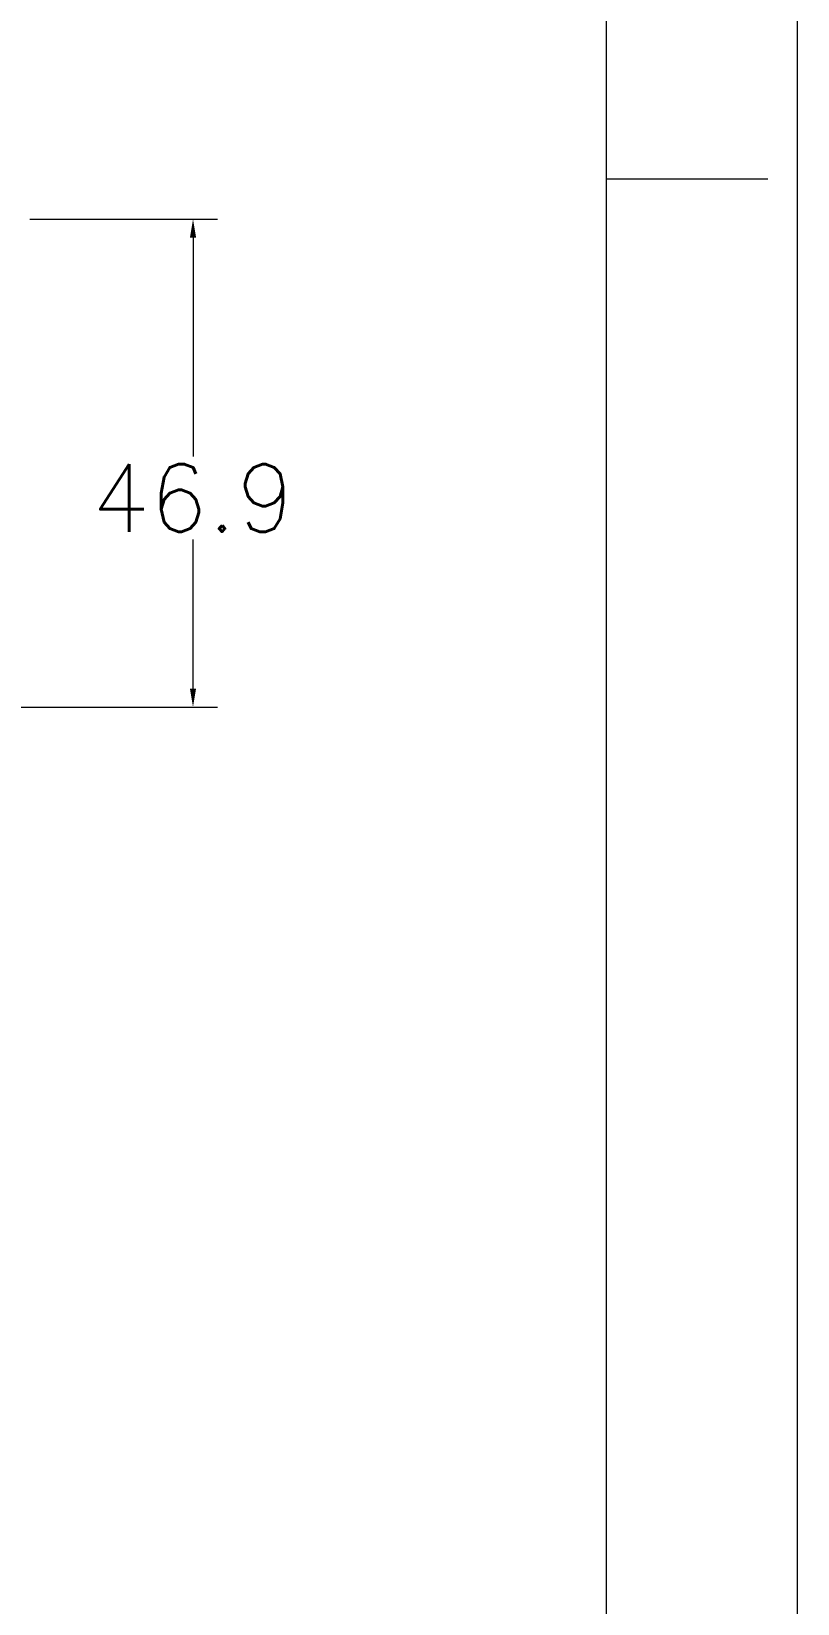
# Model space of a CAD drawing. Header units: inches. Extents: x 76 to 22091, y 292 to 17065.
# Drawn here: x 20223 to 22091, y 9398 to 13232 of the extents above; entities that cross this region are included whole.
import ezdxf
from ezdxf.enums import TextEntityAlignment as Align

# ---------------------------------------------------------------- set-up
doc = ezdxf.new("R2010")
doc.units = ezdxf.units.IN
doc.header["$MEASUREMENT"] = 0
doc.layers.get('Defpoints').update_dxf_attribs({"lineweight": 5})
doc.layers.add('Title Block', color=7, linetype='Continuous')
doc.styles.add('ACANSTS', font='romans.shx', dxfattribs={"height": 1})
doc.styles.add('Roman', font='romans')
doc.styles.get("Standard").update_dxf_attribs({"font": 'arial.ttf'})
doc.dimstyles.new('ISO-25', dxfattribs={"dimscale": 30, "dimtxt": 1.5, "dimasz": 1.5, "dimexe": 2, "dimexo": 2, "dimtad": 1, "dimtih": 1, "dimtoh": 1, "dimdec": 1, "dimlfac": 0.03937, "dimdsep": 46, "dimtxsty": 'Standard', "dimcen": 2.5, "dimclrd": 7, "dimclre": 7, "dimclrt": 7, "dimadec": 0, "dimazin": 0, "dimtfac": 1, "dimtdec": 1, "dimtmove": 0, "dimatfit": 3, "dimfxl": 1, "dimlwd": 5, "dimlwe": 5, "dimarcsym": 0})

# ---------------------------------------------------------------- blocks, each defined once
blk = doc.blocks.new('*D27')
at = {"color": 7, "linetype": 'Continuous', "lineweight": 5, "transparency": 16777216}
for p, q in [((20218.5, 12773.9), (20676.8, 12773.9)), ((20616.8, 12728.9), (20616.8, 12195.1)), ((20616.8, 11628.9), (20616.8, 11992.6)), ((19945.5, 11583.9), (20676.8, 11583.9))]:
    blk.add_line(p, q, dxfattribs=at)
at = {"color": 7, "transparency": 16777216}
for points in [[(20609.3, 12728.9), (20624.3, 12728.9), (20616.8, 12773.9)], [(20609.3, 11628.9), (20624.3, 11628.9), (20616.8, 11583.9)]]:
    blk.add_solid(points, dxfattribs=at)
at = {"layer": 'Defpoints', "color": 0, "transparency": 16777216}
for p in [(20158.5, 12773.9), (19885.5, 11583.9), (20616.8, 11583.9)]:
    blk.add_point(p, dxfattribs=at)
at = {"color": 7, "lineweight": 5, "transparency": 16777216, "insert": (20616.8, 12093.9), "char_height": 165, "attachment_point": 5, "style": 'Roman'}
blk.add_mtext('46.9', dxfattribs=at)
blk = doc.blocks.new('LONE STAR BLOWER TITLE BLOCK (SIZE A)')
at = {"layer": 'Title Block', "lineweight": 15}
for p, q in [((23.625, 0), (23.625, 18)), ((23.125, 0.5), (23.125, 17.5)), ((23.125, 13.5), (23.5469, 13.5))]:
    blk.add_line(p, q, dxfattribs=at)
at = {"layer": 'Title Block', "lineweight": 15, "style": 'ACANSTS'}
for tag, p, height in [('DRAWN_DATE', (15.5145, 2.2938), 0.135), ('DRAWN_BY', (14.3692, 2.2855), 0.135), ('DRAWING_SUBTITLE', (17.5134, 1.9768), 0.2025), ('CHECKED_BY', (14.3914, 1.9397), 0.135), ('CHECK_DATE', (15.4958, 1.9404), 0.135), ('ENGINEER', (14.3854, 1.6081), 0.135), ('ENG_DATE', (15.4868, 1.6029), 0.135), ('DRAWING_SUBTITLE', (17.5109, 1.5494), 0.2025), ('MANUFACTURING', (14.3811, 1.2706), 0.135), ('MFG_DATE', (15.4879, 1.2695), 0.135), ('CONTROL', (14.3811, 0.9331), 0.135), ('CONTROL_DATE', (15.4879, 0.932), 0.135), ('CAGE_CODE', (17.7275, 0.9163), 0.135), ('MODEL_FILE_NAME', (8.2952, 0.6111), 0.135), ('APPROVED_BY', (14.3698, 0.5685), 0.135), ('APPROVAL_DATE', (15.4796, 0.5615), 0.135)]:
    blk.add_attdef(tag, p, '', height=height, dxfattribs=at)
at = {"layer": 'Title Block', "lineweight": 15, "style": 'Roman', "flags": 8}
for tag, height, p in [('DWG_NUMBER', 0.2812, (18.9096, 1.1474)), ('SCALE', 0.135, (17.9035, 0.7041)), ('SHEETNUMBER', 0.135, (21.2556, 0.7041)), ('TOTA_SHEETS', 0.135, (21.8939, 0.7016))]:
    blk.add_attdef(tag, text='', height=height, dxfattribs=at).set_placement(p, align=Align.TOP_LEFT)
at = {"layer": 'Title Block', "lineweight": 15, "style": 'ACANSTS'}
blk.add_attdef('REVISION', text='', height=0.135, dxfattribs=at).set_placement((22.8495, 0.8933), align=Align.CENTER)

msp = doc.modelspace()

# ---------------------------------------------------------------- block references
at = {"xscale": 931.8648284389766, "yscale": 931.8648284389766, "zscale": 931.8648284389766}
msp.add_blockref('LONE STAR BLOWER TITLE BLOCK (SIZE A)', (75.77, 291.76), dxfattribs=at)

# ---------------------------------------------------------------- dimensions: what is measured, and where the dimension line sits
at = {"color": 7, "lineweight": 5}
dim = msp.add_linear_dim(base=(20616.82, 11583.91), p1=(20158.48, 12773.91), p2=(19885.48, 11583.91), angle=90, dimstyle='ISO-25', override={"dimtxt": 5.5, "dimpost": '\\X', "dimtxsty": 'Roman', "dimtmove": 1}, dxfattribs=at)
dim.commit()
dim.dimension.update_dxf_attribs({"geometry": '*D27', "text_midpoint": (20616.82, 12093.89), "dimtype": 160})

doc.saveas('drawing.dxf')
